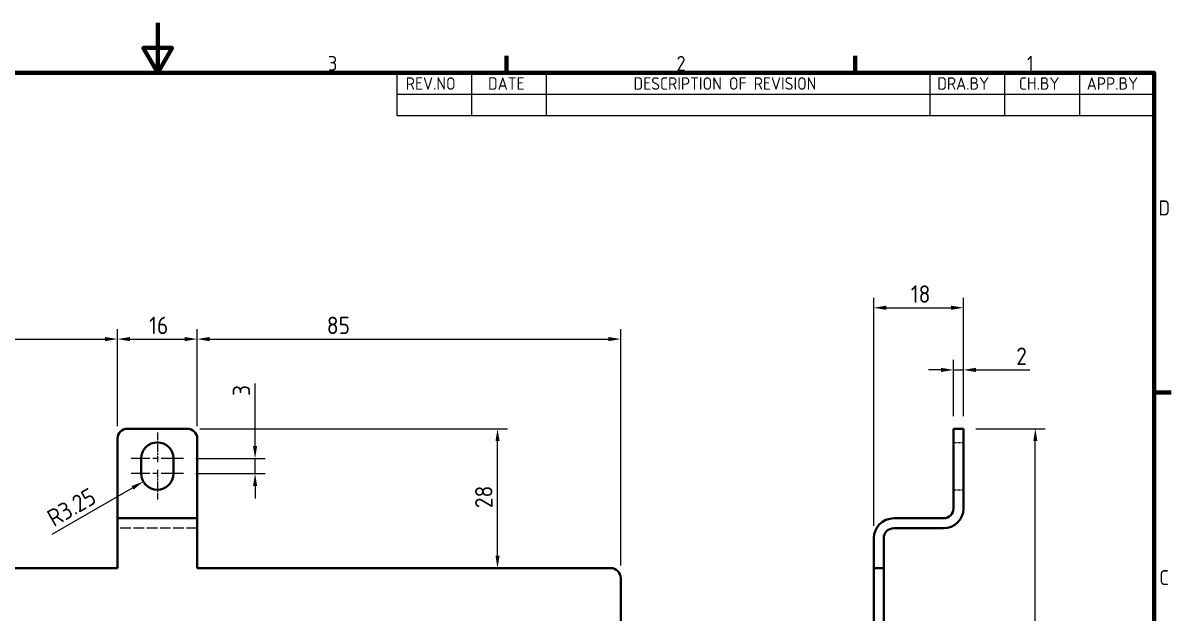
# Model space of a CAD drawing. Header units: millimetres. Extents: x 0 to 420, y 0 to 297.
# Drawn here: x 183 to 413.4, y 178.5 to 297 of the extents above; entities that cross this region are included whole.
import ezdxf

# ---------------------------------------------------------------- set-up
doc = ezdxf.new("R2010")
doc.units = ezdxf.units.MM
doc.linetypes.add('CHAIN', pattern=[0.3543, 0.2362, -0.0295, 0.0591, -0.0295])
doc.linetypes.add('DASHED', pattern=[0.2067, 0.1654, -0.0413])
doc.layers.get('0').update_dxf_attribs({"color": 3, "lineweight": 25})
for name, color, linetype, lineweight in [('가려진 것(ISO)', 2, 'DASHED', 18), ('가시적인 것(ISO)', 3, 'Continuous', 40), ('경계(ISO)', 7, 'Continuous', 70), ('기호(ISO)', 5, 'Continuous', 25), ('중심 표식(ISO)', 1, 'Continuous', 25), ('치수(ISO)', 7, 'Continuous', 25)]:
    doc.layers.add(name, color=color, linetype=linetype, lineweight=lineweight)
doc.styles.add('ISO Proportiona M2B', font='isocp.shx')
doc.styles.add('문자 텍스트_M2B', font='isocp.shx')
doc.styles.add('치수 텍스트_PSTEK_POSCO', font='isocp.shx')
doc.dimstyles.new('치수_PSTEK_POSCO', dxfattribs={"dimtxt": 3.5, "dimasz": 2.5, "dimexe": 2, "dimexo": 2.5, "dimgap": 1, "dimtad": 1, "dimrnd": 1e-08, "dimdsep": 46, "dimtxsty": '치수 텍스트_PSTEK_POSCO', "dimcen": 0.09, "dimdle": 10, "dimclrd": 7, "dimclre": 7, "dimclrt": 2, "dimadec": 1, "dimazin": 2, "dimtfac": 1, "dimtmove": 0, "dimatfit": 3, "dimfxl": 0, "dimtolj": 1, "dimlwd": -1, "dimlwe": -1, "dimarcsym": 0})

# ---------------------------------------------------------------- blocks, each defined once
blk = doc.blocks.new('경계 Default Border')
at = {"layer": '경계(ISO)'}
for p, q in [((280, 287), (280, 290.4)), ((350, 287), (350, 290.4)), ((410, 222.75), (413.4, 222.75))]:
    blk.add_line(p, q, dxfattribs=at)
at = {"layer": '경계(ISO)', "flags": 128}
for points in [[(210, 297), (210, 287), (207.11, 292), (212.89, 292), (210, 287)], [(10, 10), (10, 287), (410, 287), (410, 10), (10, 10)]]:
    blk.add_lwpolyline(points, dxfattribs=at)
at = {"layer": '경계(ISO)', "color": 2, "char_height": 3, "attachment_point": 7, "style": '문자 텍스트_M2B'}
for s, insert in [('3', (244.17, 287.37)), ('2', (314.13, 287.37)), ('1', (384.49, 287.4)), ('D', (410.88, 258.35)), ('C', (411.04, 184.1))]:
    blk.add_mtext(s, dxfattribs=dict(at, insert=insert))
blk = doc.blocks.new('리비전 내역')
at = {"layer": '기호(ISO)'}
for p, q in [((258, 287), (410, 287)), ((258, 287), (258, 282.72)), ((273, 287), (273, 282.72)), ((288, 287), (288, 282.72)), ((365, 287), (365, 282.72)), ((380, 287), (380, 282.72)), ((395, 287), (395, 282.72)), ((410, 287), (410, 282.72)), ((258, 282.72), (410, 282.72)), ((258, 282.72), (258, 278.44)), ((273, 282.72), (273, 278.44)), ((288, 282.72), (288, 278.44)), ((365, 282.72), (365, 278.44)), ((380, 282.72), (380, 278.44)), ((395, 282.72), (395, 278.44)), ((410, 282.72), (410, 278.44)), ((258, 278.44), (410, 278.44))]:
    blk.add_line(p, q, dxfattribs=at)
at = {"layer": '기호(ISO)', "color": 2, "char_height": 2.5, "attachment_point": 7, "style": 'ISO Proportiona M2B'}
for s, insert in [('REV.NO', (259.79, 283.58)), ('DATE', (276.31, 283.58)), ('DESCRIPTION OF REVISION', (305.51, 283.58)), ('DRA.BY', (366.48, 283.58)), ('CH.BY', (382.86, 283.58)), ('APP.BY', (396.48, 283.58))]:
    blk.add_mtext(s, dxfattribs=dict(at, insert=insert))
blk = doc.blocks.new('*D26')
at = {"layer": 'Defpoints', "color": 0, "transparency": 16777216}
for p in [(201.93, 233.5), (154.93, 213.5), (201.93, 213.5)]:
    blk.add_point(p, dxfattribs=at)
at = {"layer": '치수(ISO)', "color": 7, "transparency": 16777216}
for p, q in [((154.93, 216), (154.93, 235.5)), ((201.93, 216), (201.93, 235.5)), ((157.43, 233.5), (199.43, 233.5))]:
    blk.add_line(p, q, dxfattribs=at)
for points in [[(157.43, 233.92), (157.43, 233.08), (154.93, 233.5)], [(199.43, 233.92), (199.43, 233.08), (201.93, 233.5)]]:
    blk.add_solid(points, dxfattribs=at)
at = {"layer": '치수(ISO)', "color": 2, "transparency": 16777216, "insert": (176.34, 236.25), "char_height": 3.5, "attachment_point": 4, "style": '치수 텍스트_PSTEK_POSCO'}
blk.add_mtext('\\A1;47', dxfattribs=at)
blk = doc.blocks.new('*D27')
at = {"layer": 'Defpoints', "color": 0, "transparency": 16777216}
for p in [(217.93, 233.5), (201.93, 213.5), (217.93, 213.5)]:
    blk.add_point(p, dxfattribs=at)
at = {"layer": '치수(ISO)', "color": 7, "transparency": 16777216}
for p, q in [((201.93, 216), (201.93, 235.5)), ((217.93, 216), (217.93, 235.5)), ((204.43, 233.5), (215.43, 233.5))]:
    blk.add_line(p, q, dxfattribs=at)
for points in [[(204.43, 233.92), (204.43, 233.08), (201.93, 233.5)], [(215.43, 233.92), (215.43, 233.08), (217.93, 233.5)]]:
    blk.add_solid(points, dxfattribs=at)
at = {"layer": '치수(ISO)', "color": 2, "transparency": 16777216, "insert": (208.28, 236.25), "char_height": 3.5, "attachment_point": 4, "style": '치수 텍스트_PSTEK_POSCO'}
blk.add_mtext('\\A1;16', dxfattribs=at)
blk = doc.blocks.new('*D28')
at = {"layer": 'Defpoints', "color": 0, "transparency": 16777216}
for p in [(302.93, 233.5), (217.93, 213.5), (302.93, 185.5)]:
    blk.add_point(p, dxfattribs=at)
at = {"layer": '치수(ISO)', "color": 7, "transparency": 16777216}
for p, q in [((217.93, 216), (217.93, 235.5)), ((302.93, 188), (302.93, 235.5)), ((220.43, 233.5), (300.43, 233.5))]:
    blk.add_line(p, q, dxfattribs=at)
for points in [[(220.43, 233.92), (220.43, 233.08), (217.93, 233.5)], [(300.43, 233.92), (300.43, 233.08), (302.93, 233.5)]]:
    blk.add_solid(points, dxfattribs=at)
at = {"layer": '치수(ISO)', "color": 2, "transparency": 16777216, "insert": (243.94, 236.25), "char_height": 3.5, "attachment_point": 4, "style": '치수 텍스트_PSTEK_POSCO'}
blk.add_mtext('\\A1;85', dxfattribs=at)
blk = doc.blocks.new('*D29')
at = {"layer": 'Defpoints', "color": 0, "transparency": 16777216}
for p in [(215.18, 209.5), (229.55, 209.5), (215.18, 206.5)]:
    blk.add_point(p, dxfattribs=at)
at = {"layer": '치수(ISO)', "color": 7, "transparency": 16777216}
for p, q in [((229.55, 212), (229.55, 224.61)), ((217.68, 209.5), (231.55, 209.5)), ((229.55, 206.5), (229.55, 209.5)), ((217.68, 206.5), (231.55, 206.5)), ((229.55, 204), (229.55, 201.5))]:
    blk.add_line(p, q, dxfattribs=at)
for points in [[(229.13, 212), (229.96, 212), (229.55, 209.5)], [(229.13, 204), (229.96, 204), (229.55, 206.5)]]:
    blk.add_solid(points, dxfattribs=at)
at = {"layer": '치수(ISO)', "color": 2, "transparency": 16777216, "insert": (226.8, 222.07), "char_height": 3.5, "attachment_point": 4, "rotation": 90, "style": '치수 텍스트_PSTEK_POSCO'}
blk.add_mtext('\\A1;3', dxfattribs=at)
blk = doc.blocks.new('*D30')
at = {"layer": 'Defpoints', "color": 0, "transparency": 16777216}
for p in [(209.93, 206.5), (207.12, 204.88)]:
    blk.add_point(p, dxfattribs=at)
at = {"layer": '치수(ISO)', "color": 7, "transparency": 16777216}
blk.add_line((188.81, 194.31), (204.95, 203.63), dxfattribs=at)
blk.add_solid([(204.74, 203.99), (205.16, 203.27), (207.12, 204.88)], dxfattribs=at)
at = {"layer": '치수(ISO)', "color": 2, "transparency": 16777216, "insert": (188.3, 197.19), "char_height": 3.5, "attachment_point": 4, "rotation": 30, "style": '치수 텍스트_PSTEK_POSCO'}
blk.add_mtext('\\A1;R3.25', dxfattribs=at)
blk = doc.blocks.new('*D42')
at = {"layer": 'Defpoints', "color": 0, "transparency": 16777216}
for p in [(215.93, 215.5), (278.21, 215.5), (278.21, 187.5)]:
    blk.add_point(p, dxfattribs=at)
at = {"layer": '치수(ISO)', "color": 7, "transparency": 16777216}
for p, q in [((218.43, 215.5), (280.21, 215.5)), ((278.21, 190), (278.21, 213))]:
    blk.add_line(p, q, dxfattribs=at)
for points in [[(277.8, 213), (278.63, 213), (278.21, 215.5)], [(277.8, 190), (278.63, 190), (278.21, 187.5)]]:
    blk.add_solid(points, dxfattribs=at)
at = {"layer": '치수(ISO)', "color": 2, "transparency": 16777216, "insert": (275.46, 199.53), "char_height": 3.5, "attachment_point": 4, "rotation": 90, "style": '치수 텍스트_PSTEK_POSCO'}
blk.add_mtext('\\A1;28', dxfattribs=at)
blk = doc.blocks.new('*D43')
at = {"layer": 'Defpoints', "color": 0, "transparency": 16777216}
for p in [(371.73, 227.31), (369.73, 215.5), (371.73, 215.5)]:
    blk.add_point(p, dxfattribs=at)
at = {"layer": '치수(ISO)', "color": 7, "transparency": 16777216}
for p, q in [((369.73, 218), (369.73, 229.31)), ((371.73, 218), (371.73, 229.31)), ((367.23, 227.31), (364.73, 227.31)), ((369.73, 227.31), (371.73, 227.31)), ((374.23, 227.31), (385.03, 227.31))]:
    blk.add_line(p, q, dxfattribs=at)
for points in [[(367.23, 227.73), (367.23, 226.89), (369.73, 227.31)], [(374.23, 227.73), (374.23, 226.89), (371.73, 227.31)]]:
    blk.add_solid(points, dxfattribs=at)
at = {"layer": '치수(ISO)', "color": 2, "transparency": 16777216, "insert": (382.33, 230.06), "char_height": 3.5, "attachment_point": 4, "style": '치수 텍스트_PSTEK_POSCO'}
blk.add_mtext('\\A1;2', dxfattribs=at)
blk = doc.blocks.new('*D44')
at = {"layer": 'Defpoints', "color": 0, "transparency": 16777216}
for p in [(371.73, 239.79), (371.73, 215.5), (353.73, 193.5)]:
    blk.add_point(p, dxfattribs=at)
at = {"layer": '치수(ISO)', "color": 7, "transparency": 16777216}
for p, q in [((353.73, 196), (353.73, 241.79)), ((356.23, 239.79), (369.23, 239.79)), ((371.73, 218), (371.73, 241.79))]:
    blk.add_line(p, q, dxfattribs=at)
for points in [[(356.23, 240.21), (356.23, 239.37), (353.73, 239.79)], [(369.23, 240.21), (369.23, 239.37), (371.73, 239.79)]]:
    blk.add_solid(points, dxfattribs=at)
at = {"layer": '치수(ISO)', "color": 2, "transparency": 16777216, "insert": (361.16, 242.54), "char_height": 3.5, "attachment_point": 4, "style": '치수 텍스트_PSTEK_POSCO'}
blk.add_mtext('\\A1;18', dxfattribs=at)
blk = doc.blocks.new('*D47')
at = {"layer": 'Defpoints', "color": 0, "transparency": 16777216}
for p in [(371.73, 215.5), (386.16, 215.5), (358.73, 112.5)]:
    blk.add_point(p, dxfattribs=at)
at = {"layer": '치수(ISO)', "color": 7, "transparency": 16777216}
for p, q in [((374.23, 215.5), (388.16, 215.5)), ((386.16, 115), (386.16, 213)), ((361.23, 112.5), (388.16, 112.5))]:
    blk.add_line(p, q, dxfattribs=at)
for points in [[(385.75, 213), (386.58, 213), (386.16, 215.5)], [(385.75, 115), (386.58, 115), (386.16, 112.5)]]:
    blk.add_solid(points, dxfattribs=at)
at = {"layer": '치수(ISO)', "color": 2, "transparency": 16777216, "insert": (383.41, 161.13), "char_height": 3.5, "attachment_point": 4, "rotation": 90, "style": '치수 텍스트_PSTEK_POSCO'}
blk.add_mtext('\\A1;103', dxfattribs=at)

msp = doc.modelspace()

# ---------------------------------------------------------------- linework, layer by layer
at = {"layer": '가려진 것(ISO)', "ltscale": 3.809293}
for p, q in [((369.733, 212.751), (371.733, 212.751)), ((369.733, 203.251), (371.733, 203.251))]:
    msp.add_line(p, q, dxfattribs=at)
at = {"layer": '가려진 것(ISO)', "ltscale": 12.901145}
msp.add_line((217.931, 195.501), (201.931, 195.501), dxfattribs=at)
at = {"layer": '가시적인 것(ISO)'}
for p, q in [((215.931, 215.501), (203.931, 215.501)), ((371.733, 215.501), (369.733, 215.501)), ((369.733, 213.501), (369.733, 215.501)), ((371.733, 215.501), (371.733, 213.501)), ((201.931, 213.501), (201.931, 199.501)), ((217.931, 199.501), (217.931, 213.501)), ((369.733, 199.501), (369.733, 213.501)), ((371.733, 213.501), (371.733, 199.501)), ((206.681, 206.501), (206.681, 209.501)), ((213.181, 209.501), (213.181, 206.501)), ((201.931, 199.501), (201.931, 197.501)), ((217.931, 197.501), (217.931, 199.501)), ((201.931, 193.501), (201.931, 197.501)), ((201.931, 197.501), (217.931, 197.501)), ((217.931, 197.501), (217.931, 193.501)), ((357.733, 197.501), (367.733, 197.501)), ((367.733, 195.501), (357.733, 195.501)), ((201.931, 193.501), (201.931, 187.501)), ((217.931, 187.501), (217.931, 193.501)), ((353.733, 187.501), (353.733, 193.501)), ((355.733, 193.501), (355.733, 187.501)), ((201.931, 187.501), (154.931, 187.501)), ((300.931, 187.501), (217.931, 187.501)), ((353.733, 185.501), (353.733, 187.501)), ((355.733, 187.501), (353.733, 187.501)), ((355.733, 187.501), (355.733, 185.501)), ((302.931, 156.501), (302.931, 185.501)), ((353.733, 156.501), (353.733, 185.501)), ((355.733, 185.501), (355.733, 156.501))]:
    msp.add_line(p, q, dxfattribs=at)
for centre, radius, start, end in [((203.931, 213.501), 2, 90, 180), ((215.931, 213.501), 2, 0, 90), ((209.931, 209.501), 3.25, 0, 180), ((209.931, 206.501), 3.25, 180, 0), ((367.733, 199.501), 2, 270, 0), ((367.733, 199.501), 4, 270, 0), ((357.733, 193.501), 4, 90, 180), ((357.733, 193.501), 2, 90, 180), ((300.931, 185.501), 2, 0, 90)]:
    msp.add_arc(centre, radius, start, end, dxfattribs=at)
at = {"layer": '중심 표식(ISO)', "linetype": 'CHAIN', "ltscale": 6.667144}
for p, q in [((209.931, 214.751), (209.931, 208.751)), ((209.931, 207.251), (209.931, 201.251))]:
    msp.add_line(p, q, dxfattribs=at)
at = {"layer": '중심 표식(ISO)', "linetype": 'CHAIN', "ltscale": 19.051651}
for p, q in [((215.181, 209.501), (204.681, 209.501)), ((215.181, 206.501), (204.681, 206.501))]:
    msp.add_line(p, q, dxfattribs=at)

# ---------------------------------------------------------------- block references
msp.add_blockref('경계 Default Border', (0, 0))
at = {"layer": '기호(ISO)'}
msp.add_blockref('리비전 내역', (0, 0), dxfattribs=at)

# ---------------------------------------------------------------- dimensions: what is measured, and where the dimension line sits
at = {"layer": '치수(ISO)', "color": 7}
for base, p1, p2, angle, override, picture, middle in [((371.733, 239.791), (353.733, 193.501), (371.733, 215.501), 180, {"dimdec": 2, "dimtp": 0, "dimtm": 0, "dimtdec": 2, "dimtofl": 0, "dimatfit": 1}, '*D44', (362.733, 239.791)), ((201.931, 233.501), (154.931, 213.501), (201.931, 213.501), 180, {"dimdec": 2, "dimtp": 0, "dimtm": 0, "dimtdec": 2, "dimtofl": 0, "dimatfit": 1}, '*D26', (178.441, 233.501)), ((217.931, 233.501), (201.931, 213.501), (217.931, 213.501), 180, {"dimdec": 2, "dimtp": 0, "dimtm": 0, "dimtdec": 2, "dimtofl": 0, "dimatfit": 1}, '*D27', (209.941, 233.501)), ((302.931, 233.501), (217.931, 213.501), (302.931, 185.501), 180, {"dimdec": 2, "dimtp": 0, "dimtm": 0, "dimtdec": 2, "dimtofl": 0, "dimatfit": 1}, '*D28', (245.941, 233.501)), ((371.733, 227.31), (369.733, 215.501), (371.733, 215.501), 180, {"dimdec": 2, "dimtp": 0, "dimtm": 0, "dimtdec": 2, "dimtofl": 1, "dimatfit": 1}, '*D43', (383.183, 227.31)), ((229.548, 209.501), (215.181, 206.501), (215.181, 209.501), 90, {"dimdec": 2, "dimtp": 0, "dimtm": 0, "dimtdec": 2, "dimtofl": 1, "dimatfit": 1}, '*D29', (229.548, 222.84)), ((278.212, 215.501), (278.212, 187.501), (215.931, 215.501), 90, {"dimdec": 2, "dimse1": 1, "dimtp": 0, "dimtm": 0, "dimtdec": 2, "dimtofl": 0, "dimatfit": 1}, '*D42', (278.212, 201.501)), ((386.163, 215.501), (358.733, 112.501), (371.733, 215.501), 90, {"dimdec": 2, "dimtp": 0, "dimtm": 0, "dimtdec": 2, "dimtofl": 0, "dimatfit": 1}, '*D47', (386.163, 164.001))]:
    dim = msp.add_linear_dim(base=base, p1=p1, p2=p2, angle=angle, dimstyle='치수_PSTEK_POSCO', override=override, dxfattribs=at)
    dim.commit()
    dim.dimension.update_dxf_attribs({"geometry": picture, "text_midpoint": middle, "dimtype": 160})
dim = msp.add_radius_dim(center=(209.931, 206.501), mpoint=(207.116, 204.876), dimstyle='치수_PSTEK_POSCO', override={"dimdec": 2, "dimcen": 0, "dimtp": 0, "dimtm": 0, "dimtdec": 2, "dimtofl": 0}, dxfattribs=at)
dim.commit()
dim.dimension.update_dxf_attribs({"geometry": '*D30', "text_midpoint": (194.137, 197.383), "dimtype": 164})

doc.saveas('drawing.dxf')
